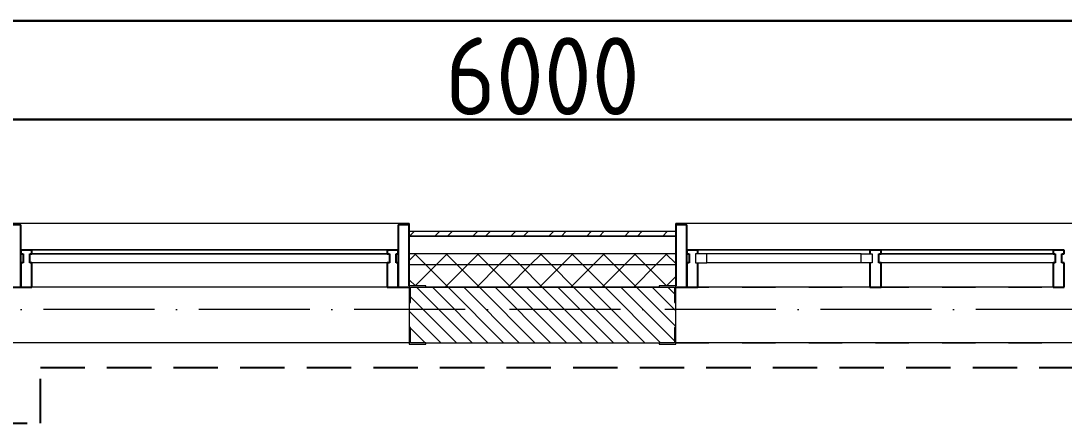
# Model space of a CAD drawing. Header units: millimetres. Extents: x -213536 to 1564669, y 70501 to 942238.
# Drawn here: x -154017 to -149317, y 118671 to 120481 of the extents above; entities that cross this region are included whole.
import ezdxf

# ---------------------------------------------------------------- set-up
doc = ezdxf.new("R2010")
doc.units = ezdxf.units.MM
for name, pattern in [('50_200_ШТРИХ_1Т_ш5_п1_п1_', [700, 500, -100, 0, -100]), ('Штрих короткий', [300, 150, -150]), ('Штриховая _2 мм - 1 мм_', [300, 200, -100])]:
    doc.linetypes.add(name, pattern=pattern)
for name, color, linetype, lineweight in [('0-1', 7, 'Continuous', 5), ('0-2', 7, 'Continuous', 9), ('Импосты витража', 7, 'Continuous', 9), ('Импосты витража-1', 7, 'Continuous', 25), ('Каркас_Импост', 7, 'Continuous', 13), ('Каркас_Импост-1', 7, 'Continuous', 9), ('Обобщенные модели', 7, 'Continuous', 9), ('Общие ребра', 7, 'Continuous', 9), ('Окна', 7, 'Continuous', 9), ('Оси-2', 7, '50_200_ШТРИХ_1Т_ш5_п1_п1_', 9), ('Остекление-1', 7, 'Continuous', 9), ('Перемычка-1', 7, 'Штрих короткий', 9), ('Размеры', 7, 'Continuous', 15), ('Стены', 7, 'Continuous', 9), ('Стены-1', 7, 'Continuous', 13), ('Штриховка разреза-1', 7, 'Continuous', 9)]:
    doc.layers.add(name, color=color, linetype=linetype, lineweight=lineweight)
doc.layers.add('СТ-1_1', color=7, linetype='Штриховая _2 мм - 1 мм_', lineweight=90, true_color=0x888888)
doc.layers.get('0-2').off()
doc.styles.add('СПДС', font='isocpeur.ttf', dxfattribs={"width": 0.9})
doc.dimstyles.new('Размера А3', dxfattribs={"dimtxt": 200, "dimasz": 100, "dimexe": 70, "dimexo": 100, "dimgap": 20, "dimtad": 1, "dimdec": 0, "dimrnd": 10, "dimzin": 0, "dimdsep": 46, "dimtxsty": 'СПДС', "dimblk": 'ARROWHEAD_6', "dimcen": 1, "dimclrd": 256, "dimclre": 256, "dimclrt": 256, "dimazin": 0, "dimtfac": 1, "dimtdec": 0, "dimtmove": 2, "dimatfit": 3, "dimfxl": 1, "dimtolj": 1, "dimtzin": 0, "dimarcsym": 0})
pattern_1 = [(45, (0, 0), (-70.71068, 70.71068), []), (135, (0, 0), (-70.71068, -70.71068), [])]

# ---------------------------------------------------------------- blocks, each defined once
blk = doc.blocks.new('PNS_Панель прямоугольная1 - Нр_Стекло - 40мм-25293744-АИ2_02_План отделки стен 2-го этажа _Часть 2_')
at = {"layer": 'Остекление-1'}
for p, q in [((-800, 40), (800, 40)), ((-810, 0), (810, 0)), ((800, 0), (-800, 0))]:
    blk.add_line(p, q, dxfattribs=at)
blk = doc.blocks.new('Прямоугольный импост - Импост структурный с накладкой - 150мм-25651488-АИ2_02_План отделки стен 2-го этажа _Часть 2_')
at = {"layer": 'Импосты витража'}
for p, q in [((44650, -100), (46250, -100)), ((44650, -267), (46250, -267))]:
    blk.add_line(p, q, dxfattribs=at)
blk = doc.blocks.new('Прямоугольный импост - Импост структурный с накладкой - 150мм-25651501-АИ2_02_План отделки стен 2-го этажа _Часть 2_')
at = {"layer": 'Импосты витража-1'}
for p, q in [((-25, 0), (-25, 17)), ((-25, 17), (25, 17)), ((-15, 0), (-25, 0)), ((-15, -40), (-15, 0)), ((25, 0), (15, 0)), ((15, 0), (15, -40)), ((25, 17), (25, 0)), ((-25, -150), (-25, -40)), ((-25, -40), (-15, -40)), ((15, -40), (25, -40)), ((25, -40), (25, -150)), ((25, -150), (-25, -150))]:
    blk.add_line(p, q, dxfattribs=at)
blk = doc.blocks.new('Прямоугольный импост - Откос НВФ_50х280 мм-25995271-АИ2_02_План отделки стен 2-го этажа _Часть 2_')
at = {"layer": 'Импосты витража-1'}
for p, q in [((-50, 130), (0, 130)), ((-50, -150), (-50, 130)), ((0, 130), (0, -144)), ((0, -150), (-50, -150))]:
    blk.add_line(p, q, dxfattribs=at)
blk = doc.blocks.new('Прямоугольный импост - Откос НВФ_50х280 мм-25995273-АИ2_02_План отделки стен 2-го этажа _Часть 2_')
at = {"layer": 'Импосты витража-1'}
for p, q in [((0, 130), (-50, 130)), ((-50, 130), (-50, -150)), ((0, -144), (0, 130)), ((-50, -150), (0, -150))]:
    blk.add_line(p, q, dxfattribs=at)
blk = doc.blocks.new('PNS_Панель прямоугольная2 - Нр_Стекло - 40мм-26243474-АИ2_02_План отделки стен 2-го этажа _Часть 2_')
at = {"layer": 'Каркас_Импост'}
for p, q in [((-397.5, 0), (-397.5, 40)), ((-397.5, 40), (-347.5, 40)), ((-347.5, 40), (-347.5, 0)), ((397.5, 40), (347.5, 40)), ((347.5, 40), (347.5, 0)), ((397.5, 0), (397.5, 40)), ((-347.5, 0), (-397.5, 0)), ((347.5, 0), (397.5, 0))]:
    blk.add_line(p, q, dxfattribs=at)
at = {"layer": 'Каркас_Импост-1'}
for p, q in [((-347.5, 40), (347.5, 40)), ((-347.5, 0), (347.5, 0))]:
    blk.add_line(p, q, dxfattribs=at)
blk = doc.blocks.new('Прямоугольный импост - Импост структурный с накладкой - 150мм-25647633-АИ2_02_План отделки стен 2-го этажа _Часть 2_')
at = {"layer": 'Импосты витража-1'}
for p, q in [((-25, 0), (-25, 17)), ((-25, 17), (25, 17)), ((-15, 0), (-25, 0)), ((-15, -40), (-15, 0)), ((25, 17), (25, 0)), ((-25, -150), (-25, -40)), ((-25, -40), (-15, -40)), ((25, -40), (25, -150)), ((25, -150), (-25, -150))]:
    blk.add_line(p, q, dxfattribs=at)
blk = doc.blocks.new('Прямоугольный импост - Импост структурный с накладкой - 150мм-25647642-АИ2_02_План отделки стен 2-го этажа _Часть 2_')
at = {"layer": 'Импосты витража'}
for p, q in [((42475, -100), (43250, -100)), ((42475, -267), (43250, -267))]:
    blk.add_line(p, q, dxfattribs=at)
blk = doc.blocks.new('Прямоугольный импост - Импост структурный с накладкой - 150мм-V150-АИ2_02_План отделки стен 2-го этажа _Часть 2_')
at = {"layer": 'Импосты витража-1'}
for p, q in [((-25, 0), (-25, 17)), ((-25, 17), (25, 17)), ((25, 0), (15, 0)), ((15, 0), (15, -40)), ((25, 17), (25, 0)), ((-25, -150), (-25, -40)), ((15, -40), (25, -40)), ((25, -40), (25, -150)), ((25, -150), (-25, -150))]:
    blk.add_line(p, q, dxfattribs=at)
blk = doc.blocks.new('PNS_Панель прямоугольная1 - Нр_Стекло - 40мм-25259299-АИ2_02_План отделки стен 2-го этажа _Часть 2_')
at = {"layer": 'Остекление-1'}
for p, q in [((-387.5, 40), (387.5, 40)), ((-397.5, 0), (397.5, 0)), ((387.5, 0), (-387.5, 0))]:
    blk.add_line(p, q, dxfattribs=at)
blk = doc.blocks.new('Прямоугольный импост - Импост структурный с накладкой - 150мм-25647644-АИ2_02_План отделки стен 2-го этажа _Часть 2_')
at = {"layer": 'Импосты витража-1'}
for p, q in [((-25, 0), (-25, 17)), ((-25, 17), (25, 17)), ((-15, 0), (-25, 0)), ((-15, -40), (-15, 0)), ((25, 0), (15, 0)), ((15, 0), (15, -40)), ((25, 17), (25, 0)), ((-25, -150), (-25, -40)), ((-25, -40), (-15, -40)), ((15, -40), (25, -40)), ((25, -40), (25, -150)), ((25, -150), (-25, -150))]:
    blk.add_line(p, q, dxfattribs=at)
blk = doc.blocks.new('Прямоугольный импост - Откос НВФ_50х280 мм-25993834-АИ2_02_План отделки стен 2-го этажа _Часть 2_')
at = {"layer": 'Импосты витража-1'}
for p, q in [((-50, 130), (0, 130)), ((-50, -150), (-50, 130)), ((0, 130), (0, -144)), ((0, -150), (-50, -150))]:
    blk.add_line(p, q, dxfattribs=at)
blk = doc.blocks.new('Проем_Дверь_Прямоугольный - 1800х2700h_оконные проемы-25805030-АИ2_02_План отделки стен 2-го этажа _Часть 2_')
at = {"layer": 'Перемычка-1'}
for p, q in [((900, 125), (-900, 125)), ((900, -125), (-900, -125))]:
    blk.add_line(p, q, dxfattribs=at)
blk = doc.blocks.new('Фахверк_СКБ_Уголок - 250_2700-27497298-АИ2_02_План отделки стен 2-го этажа _Часть 2_')
at = {"layer": 'Обобщенные модели'}
for p, q in [((200, 181), (125, 181)), ((125, 181), (125, 106)), ((131, 106), (131, 175)), ((131, 175), (200, 175)), ((200, 175), (200, 181)), ((125, 106), (131, 106)), ((131, -6), (125, -6)), ((125, -6), (125, -81)), ((131, -75), (131, -6)), ((125, -81), (200, -81)), ((200, -75), (131, -75)), ((200, -81), (200, -75))]:
    blk.add_line(p, q, dxfattribs=at)
blk = doc.blocks.new('Отлив_СКБ - Отлив витража_120_НВФ-31885689-АИ2_02_План отделки стен 2-го этажа _Часть 2_')
at = {"layer": 'Окна'}
for p, q in [((0, 113), (0, 120)), ((1800, 120), (0, 120)), ((1800, 120), (1800, 113)), ((50, 2), (1750, 2))]:
    blk.add_line(p, q, dxfattribs=at)
blk = doc.blocks.new('0125-Р-ОО-Ш2-АР-о_23_10_2024_rvt-1-АИ2_02_План отделки стен 2-го этажа _Часть 2_')
at = {"layer": 'Штриховка разреза-1'}
h = blk.add_hatch(dxfattribs=at)
h.set_pattern_fill('FP_80', color=256, style=0, pattern_type=2)
h.set_pattern_definition([(45, (0, 0), (-85.53659, 85.53659), []), (45, (57.02, 0), (-85.53659, 85.53659), [])])
h.paths.add_polyline_path([(74215, 11530), (74215, 11550), (70350, 11550), (70350, 11530), (72378.4, 11530)], flags=0)
h.paths.add_polyline_path([(68550, 11530), (68550, 11550), (67350, 11550), (67350, 11530), (67718.5, 11530)], flags=0)
h.paths.add_polyline_path([(65550, 11530), (65550, 11550), (64350, 11550), (64350, 11530), (64922.5, 11530)], flags=0)
h.paths.add_polyline_path([(62126.6, 11530), (62550, 11530), (62550, 11550), (61350, 11550), (61350, 11530)], flags=0)
h.paths.add_polyline_path([(58350, 11530), (59550, 11530), (59550, 11550), (58350, 11550)], flags=0)
h.paths.add_polyline_path([(56550, 11530), (56550, 11550), (55350, 11550), (55350, 11530), (56534.6, 11530)], flags=0)
h.paths.add_polyline_path([(53550, 11530), (53550, 11550), (52350, 11550), (52350, 11530), (53272.7, 11530)], flags=0)
h.paths.add_polyline_path([(50010.7, 11530), (50550, 11530), (50550, 11550), (49350, 11550), (49350, 11530)], flags=0)
h.paths.add_polyline_path([(47214.7, 11530), (47550, 11530), (47550, 11550), (46350, 11550), (46350, 11530), (46748.7, 11530)], flags=0)
h.paths.add_polyline_path([(44550, 11530), (44550, 11550), (43350, 11550), (43350, 11530), (44418.8, 11530)], flags=0)
h.paths.add_polyline_path([(40690.8, 11530), (41550, 11530), (41550, 11550), (40685, 11550), (40685, 11530)], flags=0)
h = blk.add_hatch(dxfattribs=at)
h.set_pattern_fill('FP_81', color=256, style=0, pattern_type=2)
h.set_pattern_definition(pattern_1)
h.paths.add_polyline_path([(76700, 11400), (76700, 11450), (70350, 11450), (70350, 11400), (76106.4, 11400)], flags=0)
h.paths.add_polyline_path([(67718.5, 11400), (68550, 11400), (68550, 11450), (67350, 11450), (67350, 11400)], flags=0)
h.paths.add_polyline_path([(64350, 11400), (65550, 11400), (65550, 11450), (64350, 11450)], flags=0)
h.paths.add_polyline_path([(61350, 11400), (62550, 11400), (62550, 11450), (61350, 11450)], flags=0)
h.paths.add_polyline_path([(59330.6, 11400), (59550, 11400), (59550, 11450), (58350, 11450), (58350, 11400)], flags=0)
h.paths.add_polyline_path([(53550, 11400), (53550, 11450), (52350, 11450), (52350, 11400), (53272.7, 11400)], flags=0)
h.paths.add_polyline_path([(56534.6, 11400), (56550, 11400), (56550, 11450), (55350, 11450), (55350, 11400), (55602.6, 11400)], flags=0)
h.paths.add_polyline_path([(50010.7, 11400), (50550, 11400), (50550, 11450), (49350, 11450), (49350, 11400)], flags=0)
h.paths.add_polyline_path([(47550, 11400), (47550, 11450), (46350, 11450), (46350, 11400), (47214.7, 11400)], flags=0)
h.paths.add_polyline_path([(44418.8, 11400), (44550, 11400), (44550, 11450), (43350, 11450), (43350, 11400), (43486.8, 11400)], flags=0)
h.paths.add_polyline_path([(41156.8, 11400), (41550, 11400), (41550, 11450), (40150, 11450), (40150, 11400), (40690.8, 11400)], flags=0)
h.paths.add_polyline_path([(38350, 11400), (38350, 11450), (37150, 11450), (37150, 11400), (37894.8, 11400)], flags=0)
h.paths.add_polyline_path([(29350, 11400), (29350, 11450), (26180, 11450), (26180, 11400), (29040.9, 11400)], flags=0)
h = blk.add_hatch(dxfattribs=at)
h.set_pattern_fill('FP_81', color=256, style=0, pattern_type=2)
h.set_pattern_definition(pattern_1)
h.paths.add_polyline_path([(74200, 11300), (76700, 11300), (76700, 11400), (70350, 11400), (70350, 11306), (70425, 11306), (70425, 11300), (73700, 11300)], flags=0)
h.paths.add_polyline_path([(68475, 11300), (68475, 11306), (68550, 11306), (68550, 11400), (67350, 11400), (67350, 11306), (67425, 11306), (67425, 11300), (67718.5, 11300)], flags=0)
h.paths.add_polyline_path([(65200, 11300), (65475, 11300), (65475, 11306), (65550, 11306), (65550, 11400), (64350, 11400), (64350, 11306), (64425, 11306), (64425, 11300), (64922.5, 11300)], flags=0)
h.paths.add_polyline_path([(62126.6, 11300), (62475, 11300), (62475, 11306), (62550, 11306), (62550, 11400), (61350, 11400), (61350, 11306), (61425, 11306), (61425, 11300), (61700, 11300)], flags=0)
h.paths.add_polyline_path([(58425, 11300), (59475, 11300), (59475, 11306), (59550, 11306), (59550, 11400), (58350, 11400), (58350, 11306), (58425, 11306)], flags=0)
h.paths.add_polyline_path([(55700, 11300), (56475, 11300), (56475, 11306), (56550, 11306), (56550, 11400), (55350, 11400), (55350, 11306), (55425, 11306), (55425, 11300), (55602.6, 11300)], flags=0)
h.paths.add_polyline_path([(52806.7, 11300), (53475, 11300), (53475, 11306), (53550, 11306), (53550, 11400), (52350, 11400), (52350, 11306), (52425, 11306), (52425, 11300), (52700, 11300)], flags=0)
h.paths.add_polyline_path([(50010.7, 11300), (50475, 11300), (50475, 11306), (50550, 11306), (50550, 11400), (49350, 11400), (49350, 11306), (49425, 11306), (49425, 11300)], flags=0)
h.paths.add_polyline_path([(47200, 11300), (47475, 11300), (47475, 11306), (47550, 11306), (47550, 11400), (46350, 11400), (46350, 11306), (46425, 11306), (46425, 11300), (46748.7, 11300)], flags=0)
h.paths.add_polyline_path([(44475, 11300), (44475, 11306), (44550, 11306), (44550, 11400), (43350, 11400), (43350, 11306), (43425, 11306), (43425, 11300), (44418.8, 11300)], flags=0)
h.paths.add_polyline_path([(41475, 11300), (41475, 11306), (41550, 11306), (41550, 11400), (40150, 11400), (40150, 11300), (41200, 11300)], flags=0)
h.paths.add_polyline_path([(38275, 11300), (38275, 11306), (38350, 11306), (38350, 11400), (37150, 11400), (37150, 11300), (37894.8, 11300)], flags=0)
h.paths.add_polyline_path([(29275, 11300), (29275, 11306), (29350, 11306), (29350, 11400), (26180, 11400), (26180, 11300), (29040.9, 11300)], flags=0)
h = blk.add_hatch(dxfattribs=at)
h.set_pattern_fill('FP_2', color=256, style=0, pattern_type=2)
h.set_pattern_definition([(135, (0, 0), (-35.35534, -35.35534), [])])
h.paths.add_polyline_path([(61356, 11050), (61700, 11050), (61700, 11300), (61356, 11300), (61356, 11231), (61350, 11231), (61350, 11119), (61356, 11119), (61356, 11054.3)], flags=0)
h.paths.add_polyline_path([(59475, 11050), (59544, 11050), (59544, 11119), (59550, 11119), (59550, 11231), (59544, 11231), (59544, 11300), (58356, 11300), (58356, 11231), (58350, 11231), (58350, 11119), (58356, 11119), (58356, 11050), (59330.6, 11050)], flags=0)
h.paths.add_polyline_path([(56534.6, 11050), (56544, 11050), (56544, 11119), (56550, 11119), (56550, 11231), (56544, 11231), (56544, 11300), (56200, 11300), (56200, 11050), (56475, 11050)], flags=0)
at = {"layer": 'Общие ребра'}
for p, q in [((59550, 11450), (58350, 11450)), ((59550, 11400), (58350, 11400)), ((58425, 11300), (59475, 11300)), ((59475, 11300), (58425, 11300))]:
    blk.add_line(p, q, dxfattribs=at)
at = {"layer": 'Стены'}
for p, q in [((58350, 11050), (56550, 11050)), ((61350, 11050), (59550, 11050))]:
    blk.add_line(p, q, dxfattribs=at)
at = {"layer": 'Стены-1'}
for p, q in [((59550, 11550), (58350, 11550)), ((58350, 11550), (58350, 11530)), ((59550, 11530), (58350, 11530)), ((58350, 11530), (58350, 11306)), ((58350, 11530), (59550, 11530)), ((59550, 11530), (59550, 11550)), ((59550, 11306), (59550, 11530)), ((58350, 11231), (58350, 11119)), ((59550, 11119), (59550, 11231)), ((58425, 11050), (59475, 11050))]:
    blk.add_line(p, q, dxfattribs=at)
at = {"layer": '0-2'}
for name, p in [('Отлив_СКБ - Отлив витража_120_НВФ-31885689-АИ2_02_План отделки стен 2-го этажа _Часть 2_', (56550, 11467)), ('Прямоугольный импост - Откос НВФ_50х280 мм-25995273-АИ2_02_План отделки стен 2-го этажа _Часть 2_', (58350, 11450)), ('Отлив_СКБ - Отлив витража_120_НВФ-31885689-АИ2_02_План отделки стен 2-го этажа _Часть 2_', (59550, 11467)), ('Проем_Дверь_Прямоугольный - 1800х2700h_оконные проемы-25805030-АИ2_02_План отделки стен 2-го этажа _Часть 2_', (57450, 11175)), ('Фахверк_СКБ_Уголок - 250_2700-27497298-АИ2_02_План отделки стен 2-го этажа _Часть 2_', (58225, 11125))]:
    blk.add_blockref(name, p, dxfattribs=at)
at = {"layer": '0-2', "extrusion": (0, 0, -1)}
for name, p in [('Прямоугольный импост - Откос НВФ_50х280 мм-25995271-АИ2_02_План отделки стен 2-го этажа _Часть 2_', (-56550, 11450)), ('Прямоугольный импост - Откос НВФ_50х280 мм-25993834-АИ2_02_План отделки стен 2-го этажа _Часть 2_', (-59550, 11450)), ('Прямоугольный импост - Импост структурный с накладкой - 150мм-25651501-АИ2_02_План отделки стен 2-го этажа _Часть 2_', (-56625, 11450)), ('Прямоугольный импост - Импост структурный с накладкой - 150мм-25651501-АИ2_02_План отделки стен 2-го этажа _Часть 2_', (-58275, 11450)), ('Прямоугольный импост - Импост структурный с накладкой - 150мм-V150-АИ2_02_План отделки стен 2-го этажа _Часть 2_', (-59625, 11450)), ('Прямоугольный импост - Импост структурный с накладкой - 150мм-25647633-АИ2_02_План отделки стен 2-го этажа _Часть 2_', (-60450, 11450)), ('Прямоугольный импост - Импост структурный с накладкой - 150мм-25647644-АИ2_02_План отделки стен 2-го этажа _Часть 2_', (-61275, 11450))]:
    blk.add_blockref(name, p, dxfattribs=at)
at = {"layer": '0-2', "rotation": 180}
for name, p in [('PNS_Панель прямоугольная1 - Нр_Стекло - 40мм-25293744-АИ2_02_План отделки стен 2-го этажа _Часть 2_', (57450, 11450)), ('Прямоугольный импост - Импост структурный с накладкой - 150мм-25651488-АИ2_02_План отделки стен 2-го этажа _Часть 2_', (102900, 11200)), ('PNS_Панель прямоугольная2 - Нр_Стекло - 40мм-26243474-АИ2_02_План отделки стен 2-го этажа _Часть 2_', (60037.5, 11450)), ('Прямоугольный импост - Импост структурный с накладкой - 150мм-25647642-АИ2_02_План отделки стен 2-го этажа _Часть 2_', (102900, 11200)), ('PNS_Панель прямоугольная1 - Нр_Стекло - 40мм-25259299-АИ2_02_План отделки стен 2-го этажа _Часть 2_', (60862.5, 11450)), ('Прямоугольный импост - Импост структурный с накладкой - 150мм-25647642-АИ2_02_План отделки стен 2-го этажа _Часть 2_', (103725, 11200)), ('Фахверк_СКБ_Уголок - 250_2700-27497298-АИ2_02_План отделки стен 2-го этажа _Часть 2_', (59675, 11225)), ('Проем_Дверь_Прямоугольный - 1800х2700h_оконные проемы-25805030-АИ2_02_План отделки стен 2-го этажа _Часть 2_', (60450, 11175))]:
    blk.add_blockref(name, p, dxfattribs=at)
blk = doc.blocks.new('ARROWHEAD_6')
at = {"color": 0, "linetype": 'Continuous'}
for p, q in [((-0.5, -0.5), (0.5, 0.5)), ((0, 0), (-1, 0))]:
    blk.add_line(p, q, dxfattribs=at)
blk = doc.blocks.new('*D3362')
at = {"layer": 'Defpoints', "color": 0, "transparency": 16777216}
for p in [(262195.6, 224975.8), (268195.6, 224975.8), (268195.6, 224869.7)]:
    blk.add_point(p, dxfattribs=at)
at = {"layer": 'Размеры', "lineweight": -2, "transparency": 16777216}
for p, q in [((262195.6, 224875.8), (262195.6, 224799.7)), ((262295.6, 224869.7), (268095.6, 224869.7)), ((268195.6, 224875.8), (268195.6, 224799.7))]:
    blk.add_line(p, q, dxfattribs=at)
at = {"layer": 'Размеры', "lineweight": -2, "transparency": 16777216, "xscale": 100, "yscale": 100, "zscale": 100, "rotation": 180}
blk.add_blockref('ARROWHEAD_6', (262195.6, 224869.7), dxfattribs=at)
at = {"layer": 'Размеры', "lineweight": -2, "transparency": 16777216, "xscale": 100, "yscale": 100, "zscale": 100}
blk.add_blockref('ARROWHEAD_6', (268195.6, 224869.7), dxfattribs=at)
at = {"layer": 'Размеры', "lineweight": 25, "transparency": 16777216, "insert": (265195.6, 225064.7), "char_height": 350, "width": 2.488, "attachment_point": 5, "style": 'СПДС'}
blk.add_mtext('\\A1;6000', dxfattribs=at)
blk = doc.blocks.new('*D3367')
at = {"layer": 'Defpoints', "color": 0, "transparency": 16777216}
for p in [(234645.6, 225419.6), (280745.6, 225313.5), (280745.6, 224279.9)]:
    blk.add_point(p, dxfattribs=at)
at = {"layer": 'Размеры', "lineweight": -2, "transparency": 16777216}
for p, q in [((280745.6, 224379.9), (280745.6, 225383.5)), ((234645.6, 225319.6), (234645.6, 225243.5)), ((234745.6, 225313.5), (280645.6, 225313.5))]:
    blk.add_line(p, q, dxfattribs=at)
at = {"layer": 'Размеры', "lineweight": -2, "transparency": 16777216, "xscale": 100, "yscale": 100, "zscale": 100, "rotation": 180}
blk.add_blockref('ARROWHEAD_6', (234645.6, 225313.5), dxfattribs=at)
at = {"layer": 'Размеры', "lineweight": -2, "transparency": 16777216, "xscale": 100, "yscale": 100, "zscale": 100}
blk.add_blockref('ARROWHEAD_6', (280745.6, 225313.5), dxfattribs=at)
at = {"layer": 'Размеры', "lineweight": 25, "transparency": 16777216, "insert": (257695.6, 225508.5), "char_height": 350, "width": 2.997, "attachment_point": 5, "style": 'СПДС'}
blk.add_mtext('\\A1;46100', dxfattribs=at)
blk = doc.blocks.new('Оси1')
at = {"layer": 'Оси-2'}
blk.add_line((312453.9, 224015.2), (203926.8, 224015.2), dxfattribs=at)
at = {"layer": 'Размеры', "lineweight": 25}
for base, p1, p2, picture, middle in [((280745.6, 225313.5), (234645.6, 225419.6), (280745.6, 224279.9), '*D3367', (257695.6, 225508.5)), ((268195.6, 224869.7), (262195.6, 224975.8), (268195.6, 224975.8), '*D3362', (265195.6, 225064.7))]:
    dim = blk.add_linear_dim(base=base, p1=p1, p2=p2, dimstyle='Размера А3', override={"dimtxt": 350}, dxfattribs=at)
    dim.commit()
    dim.dimension.update_dxf_attribs({"geometry": picture, "text_midpoint": middle})

msp = doc.modelspace()

# ---------------------------------------------------------------- linework, layer by layer
at = {"layer": 'СТ-1_1', "lineweight": 25}
for p, q in [((-153929, 118920.8), (-149029, 118920.8)), ((-153929, 118670.8), (-153929, 118920.8)), ((-155389, 118670.8), (-153929, 118670.8))]:
    msp.add_line(p, q, dxfattribs=at)

# ---------------------------------------------------------------- block references
at = {"color": 2, "lineweight": 30}
msp.add_blockref('Оси1', (-416862.6, -104832.4), dxfattribs=at)
at = {"layer": '0-1'}
msp.add_blockref('0125-Р-ОО-Ш2-АР-о_23_10_2024_rvt-1-АИ2_02_План отделки стен 2-го этажа _Часть 2_', (-210617, 107982.8), dxfattribs=at)

doc.saveas('drawing.dxf')
